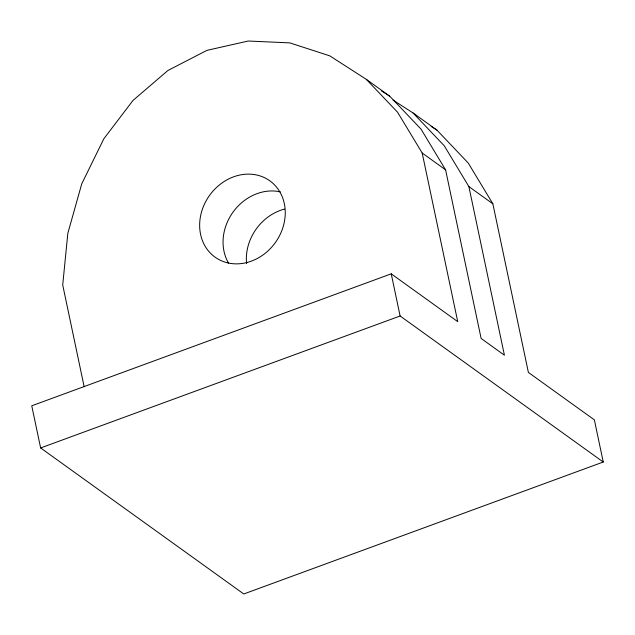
<?xml version="1.0" encoding="UTF-8"?>
<svg xmlns="http://www.w3.org/2000/svg" width="635" height="635" viewBox="0 0 635 635"><rect width="100%" height="100%" fill="white"/><g stroke="black" fill="none" stroke-linecap="round" stroke-linejoin="round"><path stroke-width="0.95" d="M84.153 386.731L62.714 284.972L67.834 233.299L81.756 183.801L103.823 138.811L132.993 100.441L167.902 70.493L206.915 50.371L248.198 41.021L289.814 42.878L329.803 55.856L366.3 79.343L397.581 112.244L422.188 153.011L457.724 321.635L391.231 273.836L31.75 405.797L40.632 447.953L243.769 593.979L603.25 462.018L594.368 419.862L528.391 372.435L492.855 203.811L468.249 163.044L436.967 130.143L412.996 112.919L393.089 100.1M40.632 447.953L400.113 315.992L603.25 462.018M381.413 90.829L389.699 96.171L420.989 129.072L445.595 169.839L481.124 338.455L504.42 355.203L468.884 186.587L444.286 145.82L412.996 112.919M431.157 126.405L436.967 130.143M366.3 79.343L389.699 96.171M422.188 153.011L445.595 169.839M468.884 186.587L492.855 203.811M391.231 273.836L400.113 315.992M228.56 263.112A46.974 40.481 -54.3 0 1 233.132 211.979A46.974 40.481 -54.3 0 1 280.289 191.873M246.594 263.628A46.974 40.481 -54.3 0 1 284.512 209.082M247.086 262.477A46.974 40.481 -54.3 0 0 276.987 187.674A46.974 40.481 -54.3 0 0 203.279 206.835A46.974 40.481 -54.3 0 0 247.086 262.477"/></g></svg>
